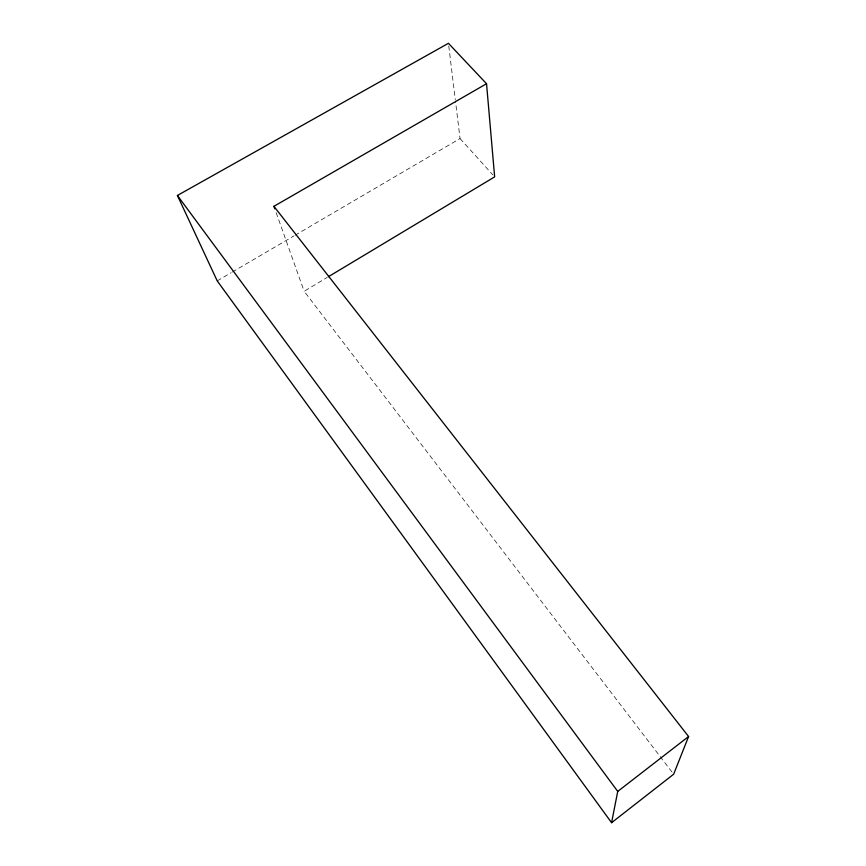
<?xml version="1.0" encoding="UTF-8"?>
<svg xmlns="http://www.w3.org/2000/svg" width="866" height="866" viewBox="0 0 866 866"><rect width="100%" height="100%" fill="white"/><g stroke="black" fill="none" stroke-linecap="round" stroke-linejoin="round"><path stroke-width="0.65" stroke-dasharray="4.33 3.25" d="M672.005 772.061L304.15 291.279L327.24 277.412M217.214 280.887L231.157 272.714M232.315 272.032L293.899 235.942M295.057 235.26L460.041 138.549L455.462 100.986M460.041 138.549L492.873 174.91M276.178 212.668L304.15 291.279M448.761 45.985L455.3 99.644"/><path stroke-width="1.3" d="M611.58 822.7L617.729 791.416L688.589 736.533L273.916 206.325L486.54 83.731L448.436 43.3L177.411 195.467L217.214 280.887L611.58 822.7L673.651 774.215L688.589 736.533M328.398 276.719L494.648 176.881L486.54 83.731M177.411 195.467L617.729 791.416M273.916 206.325L274.825 208.858"/></g></svg>
